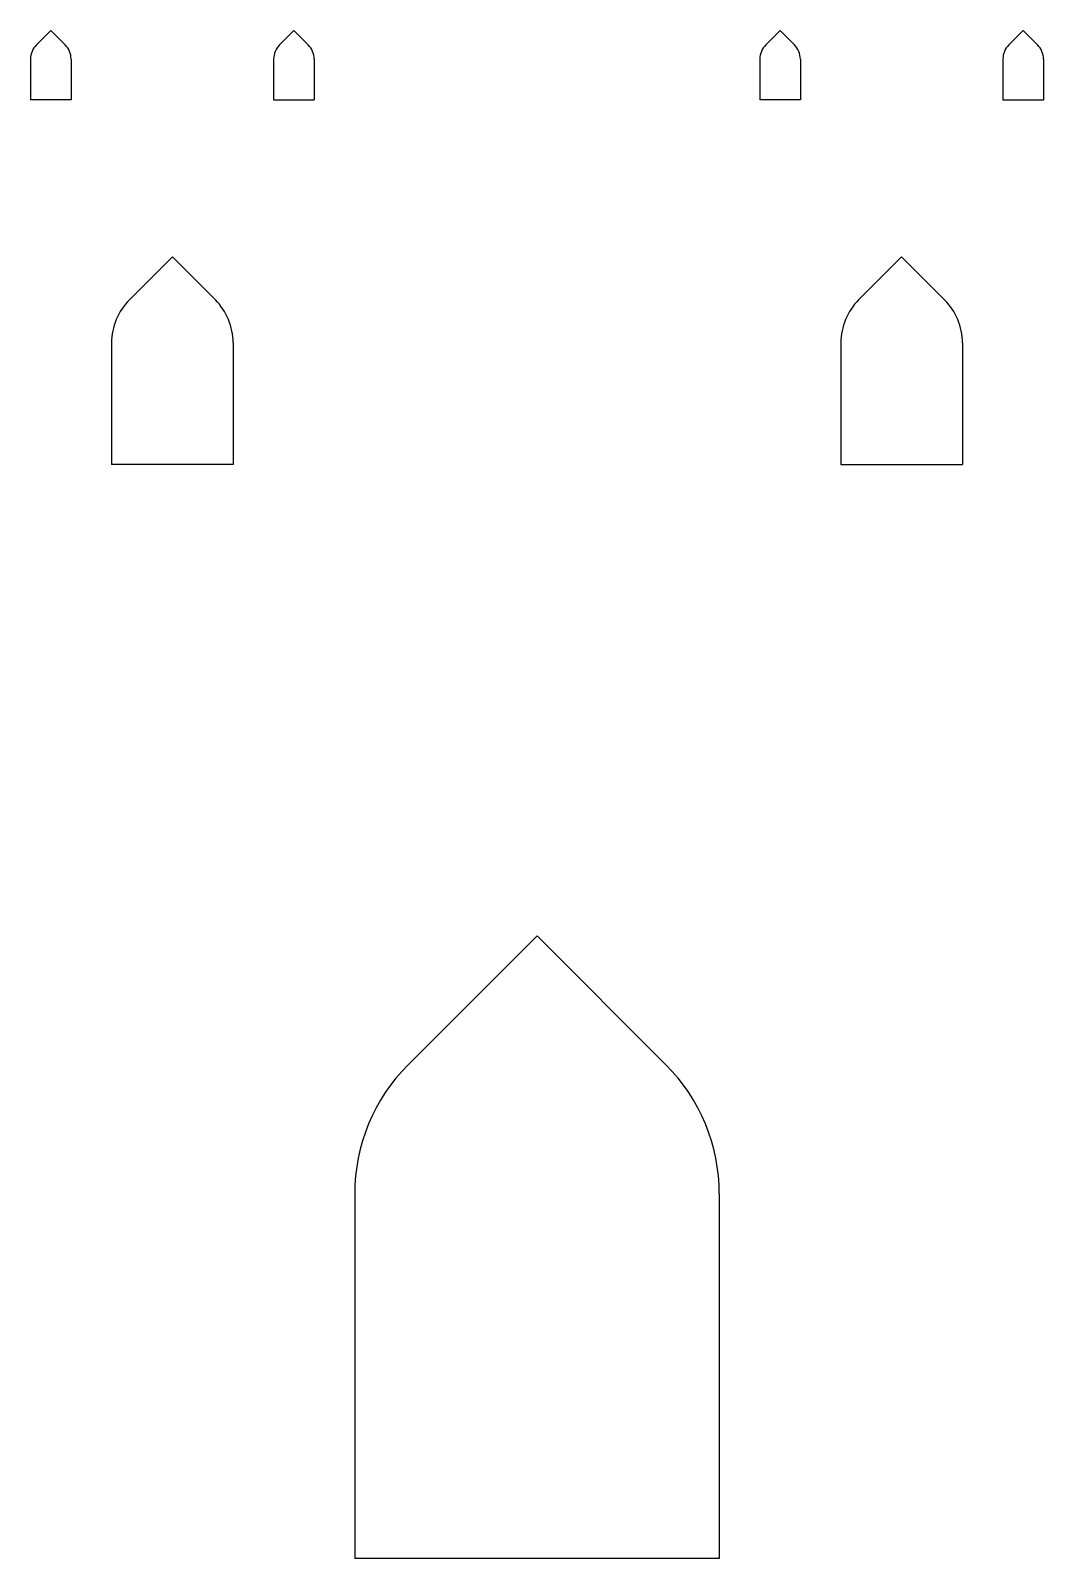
# Model space of a CAD drawing. Header units: inches. Extents: x -1.48 to 1.48, y 0 to 4.45.
import ezdxf

# ---------------------------------------------------------------- set-up
doc = ezdxf.new("R2010")
doc.units = ezdxf.units.IN
for name, color, linetype in [('1', 7, 'CONTINUOUS'), ('2', 7, 'CONTINUOUS'), ('3', 7, 'CONTINUOUS')]:
    doc.layers.add(name, color=color, linetype=linetype)

msp = doc.modelspace()

# ---------------------------------------------------------------- linework, layer by layer
at = {"layer": '1', "color": 1, "linetype": 'CONTINUOUS'}
for p, q in [((0, 1.8146), (-0.3758, 1.4388)), ((0, 1.8146), (0.3758, 1.4388)), ((-0.5315, 1.063), (-0.5315, 0)), ((0.5315, 1.063), (0.5315, 0)), ((0.5315, 0), (-0.5315, 0))]:
    msp.add_line(p, q, dxfattribs=at)
for start, end in [(135, 180), (360, 45)]:
    msp.add_arc((0, 1.063), 0.5315, start, end, dxfattribs=at)
at = {"layer": '2', "color": 2, "linetype": 'CONTINUOUS'}
for p, q in [((-1.063, 3.7939), (-1.1883, 3.6686)), ((-1.063, 3.7939), (-0.9377, 3.6686)), ((1.063, 3.7939), (0.9377, 3.6686)), ((1.063, 3.7939), (1.1883, 3.6686)), ((-1.2402, 3.5433), (-1.2402, 3.189)), ((-0.8858, 3.5433), (-0.8858, 3.189)), ((0.8858, 3.5433), (0.8858, 3.189)), ((1.2402, 3.5433), (1.2402, 3.189)), ((-0.8858, 3.189), (-1.2402, 3.189)), ((0.8858, 3.189), (1.2402, 3.189))]:
    msp.add_line(p, q, dxfattribs=at)
for centre, start, end in [((-1.063, 3.5433), 135, 180), ((-1.063, 3.5433), 360, 45), ((1.063, 3.5433), 135, 180), ((1.063, 3.5433), 360, 45)]:
    msp.add_arc(centre, 0.1772, start, end, dxfattribs=at)
at = {"layer": '3', "color": 3, "linetype": 'CONTINUOUS'}
for p, q in [((-1.4173, 4.4536), (-1.4591, 4.4118)), ((-1.4173, 4.4536), (-1.3756, 4.4118)), ((-0.7087, 4.4536), (-0.7504, 4.4118)), ((-0.7087, 4.4536), (-0.6669, 4.4118)), ((0.7087, 4.4536), (0.6669, 4.4118)), ((0.7087, 4.4536), (0.7504, 4.4118)), ((1.4173, 4.4536), (1.3756, 4.4118)), ((1.4173, 4.4536), (1.4591, 4.4118)), ((-1.4764, 4.3701), (-1.4764, 4.252)), ((-1.3583, 4.3701), (-1.3583, 4.252)), ((-0.7677, 4.3701), (-0.7677, 4.252)), ((-0.6496, 4.3701), (-0.6496, 4.252)), ((0.6496, 4.3701), (0.6496, 4.252)), ((0.7677, 4.3701), (0.7677, 4.252)), ((1.3583, 4.3701), (1.3583, 4.252)), ((1.4764, 4.3701), (1.4764, 4.252)), ((-1.3583, 4.252), (-1.4764, 4.252)), ((-0.7677, 4.252), (-0.6496, 4.252)), ((0.7677, 4.252), (0.6496, 4.252)), ((1.3583, 4.252), (1.4764, 4.252))]:
    msp.add_line(p, q, dxfattribs=at)
for centre, start, end in [((-1.4173, 4.3701), 135, 180), ((-1.4173, 4.3701), 360, 45), ((-0.7087, 4.3701), 135, 180), ((-0.7087, 4.3701), 360, 45), ((0.7087, 4.3701), 135, 180), ((0.7087, 4.3701), 360, 45), ((1.4173, 4.3701), 135, 180), ((1.4173, 4.3701), 360, 45)]:
    msp.add_arc(centre, 0.0591, start, end, dxfattribs=at)

doc.saveas('drawing.dxf')
